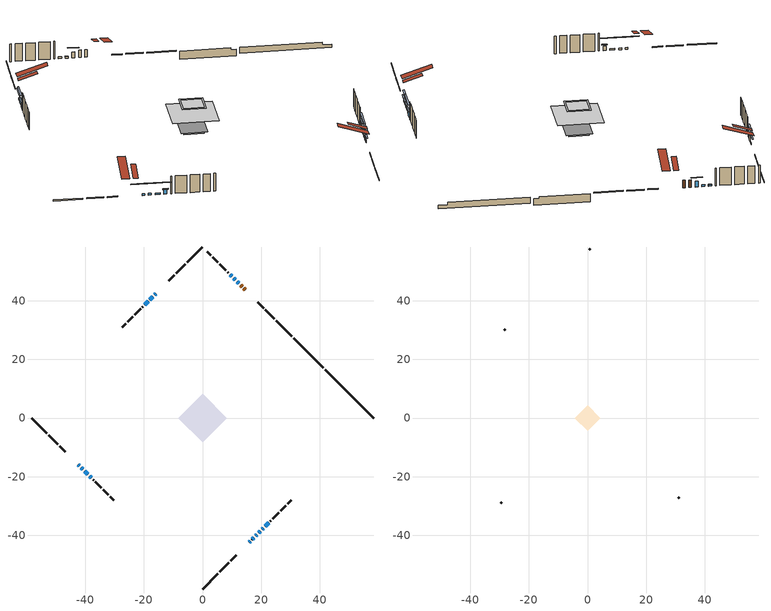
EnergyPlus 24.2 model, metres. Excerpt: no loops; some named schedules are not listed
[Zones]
conditioned space
 floor adiabatic (AdiabaticFloorConstruction): -8.29,0 0,8.29 8.29,0 0,-8.29 z2.58
 floor foundation (Slab1 construction): -4.77,0 0,4.77 4.77,0 0,-4.77 z-1.46
 floor foundation (Slab1 construction 1): -3.74,0 0,3.74 3.74,0 0,-3.74 z-2.15
 wall outside (RimJoist1 construction): 0,-58.33 5.28,-53.05 / -58.33,0 -53.05,-5.28 / 0,58.33 -5.28,53.05 / 30.48,27.85 25.2,33.13 z0.14:0.44
 wall outside (RimJoist2 construction): 5.94,-52.39 9.02,-49.31 / -52.39,-5.94 -49.31,-9.02 / -5.94,52.39 -9.02,49.31 / 24.55,33.78 21.47,36.86 z0.14:0.44
 wall outside (RimJoist3 construction): 9.67,-48.66 11.57,-46.76 / -48.66,-9.67 -46.76,-11.57 / -9.67,48.66 -11.57,46.76 / 20.81,37.52 18.91,39.42 z0.14:0.44
 wall outside (AdiabaticWallConstruction 1): 14.59,43.74 14.13,44.2 / 13.48,44.85 13.01,45.32 z0.14:2.17
 wall outside (AdiabaticWallConstruction): -15.89,42.44 -16.34,41.99 z0.14:0.65; 15.89,-42.44 16.23,-42.1 z0.14:1; 12.35,45.98 11.79,46.54 z0.14:1.74; 16.88,-41.44 17.43,-40.9 z0.14:0.9; 11.14,47.19 10.6,47.73 / -42.44,-15.89 -41.97,-16.36 / -41.32,-17.01 -40.78,-17.55 / -40.12,-18.21 -39.19,-19.14 / 9.94,48.39 9.4,48.93 / 18.08,-40.25 18.55,-39.78 z0.14:0.6; -16.99,41.34 -17.91,40.42 z0.14:1.79; 19.2,-39.12 19.75,-38.58 / -38.53,-19.8 -37.99,-20.34 / -18.57,39.76 -19.64,38.68 / 21.45,-36.88 22.53,-35.8 z0.14:1.36; 20.4,-37.93 20.8,-37.53 z0.14:0.96
 wall outside (Wall1 construction): 23.19,-35.14 23.36,-34.97 / -37.33,-20.99 -37.16,-21.17 / -20.3,38.03 -20.47,37.86 / 8.75,49.58 8.57,49.75 z0.14:5.02
 wall outside (Wall2 construction): 24.02,-34.31 26.05,-32.28 / -36.51,-21.82 -34.47,-23.86 / -21.13,37.2 -23.16,35.17 / 7.92,50.41 5.88,52.44 z0.14:5.02
 wall outside (Wall3 construction): 26.71,-31.62 28.39,-29.94 / -33.82,-24.51 -32.14,-26.19 / -23.82,34.51 -25.5,32.83 / 5.23,53.1 3.55,54.78 z0.14:5.02
 wall outside (Wall4 construction): 29.04,-29.29 30.31,-28.02 / -31.48,-26.85 -30.21,-28.11 / -26.16,32.17 -27.42,30.91 / 2.89,55.44 1.63,56.7 z0.14:5.02
 wall foundation (FoundationWall1 construction): 41.91,16.42,-1.46 41.91,16.42,0.14 56.69,1.64,0.14 56.69,1.64,-0.55 58.33,0,-0.55 58.33,0,-1.46
 wall foundation (FoundationWall2 construction): 31.14,27.19,-2.15 31.14,27.19,0.14 40.24,18.09,0.14 40.24,18.09,-0.31 41.25,17.08,-0.31 41.25,17.08,-2.15
 window (WindowConstruction 8): -15.89,42.44 -16.34,41.99 z0.14:0.65
 window (WindowConstruction 9): 15.89,-42.44 16.23,-42.1 z0.14:1
 window (WindowConstruction 6): 12.35,45.98 11.79,46.53 z0.14:1.74
 window (WindowConstruction 7): 16.89,-41.44 17.42,-40.9 z0.14:0.9
 window (WindowConstruction 10): 11.14,47.19 10.6,47.73 z0.14:0.6
 window (WindowConstruction 11): -42.44,-15.89 -41.97,-16.36 z0.14:0.6
 window (WindowConstruction 12): -41.32,-17.01 -40.78,-17.55 z0.14:0.6
 window (WindowConstruction 13): -40.12,-18.21 -39.19,-19.14 z0.14:0.6
 window (WindowConstruction 14): 9.94,48.39 9.4,48.93 z0.14:0.6
 window (WindowConstruction 15): 18.08,-40.25 18.55,-39.78 z0.14:0.6
 window (WindowConstruction): -16.99,41.34 -17.91,40.42 z0.14:1.79
 window (WindowConstruction 1): 19.21,-39.12 19.74,-38.58 z0.14:1.36
 window (WindowConstruction 2): 20.4,-37.93 20.8,-37.53 z0.14:0.95
 window (WindowConstruction 3): -38.53,-19.8 -37.99,-20.34 z0.14:1.36
 window (WindowConstruction 4): -18.57,39.76 -19.64,38.69 z0.14:1.36
 window (WindowConstruction 5): 21.45,-36.88 22.53,-35.8 z0.14:1.36
 door (Door): 14.59,43.74 14.13,44.2 z0.14:2.17
 door (Door 1): 13.48,44.85 13.01,45.32 z0.14:2.17
 ceiling adiabatic (AdiabaticFloorConstruction): 0,-8.29 8.29,0 0,8.29 -8.29,0 z2.58
 roof outside (Roof3 construction): 15.23,-43.1,5.02 11.8,-39.66,6.64 10.89,-40.57,6.64 14.33,-44,5.02; -43.1,-15.23,5.02 -39.66,-11.8,6.64 -40.57,-10.89,6.64 -44,-14.33,5.02; -15.23,43.1,5.02 -11.8,39.66,6.64 -10.89,40.57,6.64 -14.33,44,5.02; 15.25,43.08,5.02 11.82,39.65,6.64 12.72,38.74,6.64 16.15,42.17,5.02
attic - vented
 floor to conditioned space (Floor1 construction Reversed): -3.61,0 0,3.61 3.61,0 0,-3.61 z5.02
 floor to conditioned space (Floor2 construction Reversed): -4.32,0 0,4.32 4.32,0 0,-4.32 z5.02
 wall outside (Wall5 construction): 30.96,-27.36 31.28,-27.05 / -29.56,-28.77 -29.25,-29.08 / -28.08,30.25 -28.39,29.94 / 0.97,57.36 0.66,57.67 z0.14:5.02
 roof outside (Roof1 construction): 13.67,-44.66,5.02 8.19,-39.18,7.6 6.74,-40.62,7.6 12.22,-46.1,5.02; -44.66,-13.67,5.02 -39.18,-8.19,7.6 -40.62,-6.74,7.6 -46.1,-12.22,5.02; -13.67,44.66,5.02 -8.19,39.18,7.6 -6.74,40.62,7.6 -12.22,46.1,5.02; 16.81,41.52,5.02 11.33,36.03,7.6 12.77,34.59,7.6 18.26,40.07,5.02
shading: -17.63,40.7 -14.6,43.73 -14.81,43.94 -17.84,40.91 z2.48; 16.77,-41.56 15.35,-42.98 15.56,-43.19 16.98,-41.77 z1.76; 11.04,47.29 13.11,45.22 13.32,45.43 11.25,47.5 z2.81; 17.96,-40.37 16.35,-41.98 16.56,-42.19 18.17,-40.58 z1.66; 10.58,47.75 11.16,47.17 11.23,47.24 10.65,47.82 z0.63; -39.92,-18.4 -44.49,-13.84 -44.82,-14.16 -40.25,-18.73 z3.5; -38.73,-19.6 -43.37,-14.96 -43.58,-15.17 -38.94,-19.81 z3.5; -37.14,-21.19 -42.17,-16.16 -42.38,-16.37 -37.35,-21.4 z3.5; 9.38,48.95 9.96,48.37 10.03,48.44 9.45,49.02 z0.63; 20.6,-37.73 16.03,-42.3 16.24,-42.51 20.81,-37.94 z3.5; -19.2,39.13 -15.7,42.63 -15.91,42.84 -19.41,39.34 z3.62; 20.18,-38.15 18.77,-39.55 18.99,-39.77 20.39,-38.36 z1.97; 22.85,-35.48 18.35,-39.98 18.56,-40.19 23.06,-35.69 z3.85; -37.78,-20.55 -38.74,-19.59 -39.07,-19.91 -38.11,-20.87 z1.66; -20.18,38.15 -18.03,40.3 -18.24,40.51 -20.39,38.36 z2.12; 23.07,-35.26 20.92,-37.41 21.13,-37.62 23.28,-35.47 z2.12
[Building]
Building 1: Terrain=Suburbs
[Site:Location]
Charlottetown AP_PE: Latitude {deg}=46.29; Longitude {deg}=-63.12; Time Zone {hr}=-4; Elevation {m}=48; Keep Site Location Information=Yes
[Site:GroundTemperature:Shallow]
1.81207, -0.126142, -0.281361, 0.638419, 4.33082, 8.00603, 11.1922, 13.2106, 13.3821, 11.7405, 8.63552, 5.07305
[Site:WaterMainsTemperature]
Calculation Method=Schedule; Temperature Schedule=mains temperature schedule
[Material] Roughness=Rough; Thermal Absorptance=0.9
Name | Thickness {m} | Conductivity {W/m-K} | Density {kg/m3} | Specific Heat {J/kg-K} | Solar Absorptance | Visible Absorptance
asphalt or fiberglass shingles | 0.00635 | 0.162714 | 1121.4 | 1465.45 | 0.4 | 0.4
ceiling loosefill ins | 0.0846667 | 0.0480833 | 16.02 | 1046.75 | 0.7 | 0.7
ceiling stud and cavity | 0.1397 | 0.629645 | 65.682 | 1177.47 | 0.7 | 0.7
ceiling stud and cavity 1 | 0.1397 | 0.108681 | 65.682 | 1177.47 | 0.7 | 0.7
concrete 4.0 in. | 0.1016 | 1.803125 | 2242.8 | 837.4 | 0.7 | 0.7
concrete 8.0 in. | 0.2032 | 1.803125 | 2242.8 | 837.4 | 0.7 | 0.7
door material | 0.04445 | 0.20624 | 512.64 | 1214.23 | 0.7 | 0.7
exterior vertical ins | 0.0327834 | 0.029427 | 32.04 | 1214.23 | 0.7 | 0.7
floor covering | 0.0127 | 0.0433444 | 54.468 | 1339.84 | 0.6 | 0.6
floor rigid ins; wall rigid ins | 0.512978 | 0.029427 | 32.04 | 1214.23 | 0.7 | 0.7
floor stud and cavity | 0.1397 | 1.75129 | 37.0049 | 1207.88 | 0.7 | 0.7
furniture material conditioned space 1 | 0.1524 | 0.115458 | 640.8 | 1214.23 | 0.6 | 0.6
gypsum board | 0.0127 | 0.160291 | 801 | 837.4 | 0.6 | 0.6
gypsum board 1 | 0.0127 | 0.160291 | 801 | 837.4 | 0.7 | 0.7
osb sheathing 0.5 in. | 0.0127 | 0.115458 | 512.64 | 1214.23 | 0.7 | 0.7
osb sheathing 0.75 in. | 0.01905 | 0.115458 | 512.64 | 1214.23 | 0.7 | 0.7
osb sheathing 2.0 in. | 0.0508 | 0.115458 | 512.64 | 1214.23 | 0.7 | 0.7
rim joist stud and cavity | 0.0508 | 0.177588 | 50.32683 | 1063.81 | 0.6 | 0.6
rim joist stud and cavity 1 | 0.0508 | 0.143208 | 50.32683 | 1063.81 | 0.6 | 0.6
rim joist stud and cavity 2 | 0.0508 | 0.0559564 | 125.044 | 1163.47 | 0.6 | 0.6
roof rigid ins | 0.051816 | 0.029427 | 32.04 | 1214.23 | 0.7 | 0.7
roof stud and cavity | 0.2032 | 1.56403 | 78.34581 | 1123.46 | 0.7 | 0.7
wall stud and cavity | 0.1397 | 0.0937807 | 139.0536 | 1170.24 | 0.7 | 0.7
wall stud and cavity 1 | 0.1397 | 0.0767295 | 139.0536 | 1170.24 | 0.7 | 0.7
wall stud and cavity 2 | 0.1397 | 0.0786306 | 139.0536 | 1170.24 | 0.7 | 0.7
wall stud and cavity 3 | 0.1397 | 0.0762135 | 139.0536 | 1170.24 | 0.7 | 0.7
wall stud and cavity 4 | 0.0889 | 6.1454 | 50.32683 | 1063.81 | 0.6 | 0.6
wall stud and cavity 5 | 0.0889 | 0.380278 | 52.3479 | 1209.89 | 0.7 | 0.7
wall stud and cavity 6 | 0.0889 | 0.391764 | 83.0341 | 1211.67 | 0.7 | 0.7
wood siding | 0.0254 | 0.102417 | 544.68 | 1172.36 | 0.4 | 0.4
wood siding 1 | 0.00254 | 0.102417 | 544.68 | 1172.36 | 0.4 | 0.4
wood siding 2; wood siding 3; wood siding 4 | 0.0254 | 0.102417 | 544.68 | 1172.36 | 0.7 | 0.7
[WindowMaterial:SimpleGlazingSystem]
Name | U-Factor {W/m2-K} | Solar Heat Gain Coefficient
WindowMaterial | 5.83755 | 0.77
WindowMaterial 1 | 2.850356 | 0.63
WindowMaterial 10 | 3.30573 | 0.57
WindowMaterial 11 | 3.30346 | 0.56
WindowMaterial 2 | 2.99117 | 0.59
WindowMaterial 3 | 5.57125 | 0.72
WindowMaterial 4 | 6.62225 | 0.77
WindowMaterial 5 | 2.86114 | 0.59
WindowMaterial 6 | 5.11985 | 0.64
WindowMaterial 7 | 3.00253 | 0.58
WindowMaterial 8 | 3.01275 | 0.57
WindowMaterial 9 | 3.01842 | 0.56
[Construction]
AdiabaticFloorConstruction: floor stud and cavity, floor rigid ins, osb sheathing 0.75 in., floor covering
AdiabaticWallConstruction: wood siding 3, wall rigid ins, wall stud and cavity 5, gypsum board
AdiabaticWallConstruction 1: wood siding 4, wall rigid ins, wall stud and cavity 5, gypsum board
Door; Door 1: door material
Floor1 construction Reversed: gypsum board, ceiling stud and cavity, ceiling loosefill ins
Floor2 construction Reversed: gypsum board, ceiling stud and cavity 1
FoundationWall1 construction: concrete 8.0 in.
FoundationWall2 construction: concrete 8.0 in., gypsum board 1
furniture construction conditioned space 1: furniture material conditioned space 1
PartitionWallConstruction: gypsum board, wall stud and cavity 6, gypsum board
RimJoist1 construction: wood siding 2, rim joist stud and cavity
RimJoist2 construction: wood siding 2, rim joist stud and cavity 1
RimJoist3 construction: wood siding 2, osb sheathing 2.0 in., rim joist stud and cavity 2
Roof1 construction: asphalt or fiberglass shingles
Roof3 construction: asphalt or fiberglass shingles, roof rigid ins, osb sheathing 0.75 in., roof stud and cavity, gypsum board
Slab1 construction; Slab1 construction 1: concrete 4.0 in.
Wall1 construction: wood siding, osb sheathing 0.5 in., wall stud and cavity, gypsum board
Wall2 construction: wood siding, osb sheathing 0.5 in., wall stud and cavity 1, gypsum board
Wall3 construction: wood siding, osb sheathing 0.5 in., wall stud and cavity 2, gypsum board
Wall4 construction: wood siding, osb sheathing 0.5 in., wall stud and cavity 3, gypsum board
Wall5 construction: wood siding 1, wall stud and cavity 4
WindowConstruction: WindowMaterial
WindowConstruction 1; WindowConstruction 3: WindowMaterial 1
WindowConstruction 10; WindowConstruction 14: WindowMaterial 8
WindowConstruction 11; WindowConstruction 15: WindowMaterial 9
WindowConstruction 12: WindowMaterial 10
WindowConstruction 13: WindowMaterial 11
WindowConstruction 2: WindowMaterial 2
WindowConstruction 4; WindowConstruction 5: WindowMaterial 3
WindowConstruction 6: WindowMaterial 4
WindowConstruction 7: WindowMaterial 5
WindowConstruction 8: WindowMaterial 6
WindowConstruction 9: WindowMaterial 7
[Zone] Multiplier=1; Part of Total Floor Area=Yes
Name | Volume {m3}
attic - vented | 26.581
conditioned space | 618.6
[Space]
Name | Zone | Volume {m3}
attic - vented 1 | attic - vented | 26.581
conditioned space 1 | conditioned space | 618.6
[ZoneInfiltration:EffectiveLeakageArea]
infil attic - vented 1: Zone or Space=attic - vented 1; Schedule=Always On Discrete; Effective Air Leakage Area {cm2}=2269.61; Stack Coefficient=0.000518833; Wind Coefficient=1.53898e-05
[ZoneMixing]
whole house fan mix: Zone or Space=attic - vented; Schedule=Always On Continuous; Design Flow Rate Calculation Method=Flow/Zone; Design Flow Rate {m3/s}=0; Source Zone or Space=conditioned space
[SurfaceProperty:ExposedFoundationPerimeter] Exposed Perimeter Calculation Method=TotalExposedPerimeter
Name | Total Exposed Perimeter {m}
Slab1 | 23.226
Slab1 1 | 14.298
[InternalMass] Zone or ZoneList=conditioned space; Space or SpaceList=conditioned space 1
Name | Construction | Surface Area {m2}
furniture mass conditioned space 1 | furniture construction conditioned space 1 | 84.36
partition wall mass | PartitionWallConstruction | 210.9
[Lights]
interior lighting: Zone or ZoneList or Space or SpaceList=conditioned space 1; Schedule=interior lighting schedule; Design Level Calculation Method=LightingLevel; Lighting Level {W}=343.2; Return Air Fraction=0; Fraction Radiant=0.6; Fraction Visible=0.2; Fraction Replaceable=1
[People]
occupants: Zone or ZoneList or Space or SpaceList=conditioned space 1; Number of People Schedule=occupants schedule; Number of People Calculation Method=People; Number of People=3; Fraction Radiant=0.314171; Sensible Heat Fraction=0.56303; Activity Level Schedule=occupants activity schedule; Carbon Dioxide Generation Rate {m3/s-W}=0; Enable ASHRAE 55 Comfort Warnings=No; Mean Radiant Temperature Calculation Type=EnclosureAveraged
[ElectricEquipment] Zone or ZoneList or Space or SpaceList=conditioned space 1; Design Level Calculation Method=EquipmentLevel
Name | Schedule | Design Level {W} | Fraction Latent | Fraction Radiant | Fraction Lost
clothes dryer | clothes dryer schedule | 140.772 | 0.015 | 0.081 | 0.85
clothes washer | clothes washer schedule | 32.1985 | 0.03 | 0.162 | 0.7
cooking range | cooking range schedule | 215.147 | 0.08 | 0.432 | 0.2
dishwasher | dishwasher schedule | 66.8632 | 0.3 | 0.18 | 0.4
fridge | fridge schedule | 72.9452 | 0 | 0.6 | 0
mech vent house fan | mech vent house fan schedule | 0 | 0 | 0 | 1
mech vent house fan cfis | mech vent house fan cfis schedule | 0 | 0 | 0 | 0
misc plug loads | misc plug loads schedule | 494.7 | 0.045 | 0.513 | 0.1
whole house fan | Always On Discrete | 0 | 0 | 0 | 1
[OtherEquipment] Zone or ZoneList or Space or SpaceList=conditioned space 1; Design Level Calculation Method=EquipmentLevel
Name | Fuel Type | Schedule | Design Level {W} | Fraction Latent | Fraction Radiant | Fraction Lost
clothes dryer 1 | Electricity | clothes dryer schedule | 0 | 0.015 | 0.081 | 0.85
cooking range 1 | Electricity | cooking range schedule | 0 | 0.08 | 0.432 | 0.2
general water use latent | None | general water use schedule | 62.594 | 1 | 0 | 0
general water use sensible | None | general water use schedule | -61.6891 | 0 | 0.6 | 0
mech vent house fan latent load | None | Always On Discrete | 0 | 1 | 0 | 0
mech vent house fan sensible load | None | Always On Discrete | 0 | 0 | 0 | 0
water heater energy adjustment1 | Electricity | Always On Discrete | 0.01 | 0 | 0 | 1
[ZoneInfiltration:DesignFlowRate] Zone or ZoneList or Space or SpaceList=conditioned space 1; Schedule=Always On Discrete; Design Flow Rate Calculation Method=Flow/Zone; Design Flow Rate {m3/s}=0
infil flow; natural vent flow; whole house fan flow
[Foundation:Kiva] Initial Indoor Air Temperature {C}=18; Wall Height Above Grade {m}=0.139995; Wall Depth Below Slab {m}=0.2032
Name | Custom Block Material Name 1 | Custom Block Depth 1 {m} | Custom Block X Position 1 {m} | Custom Block Z Position 1 {m}
Foundation Kiva 1
Foundation Kiva 2 | exterior vertical ins | 2.28999 | 0.2159 | 0
[Foundation:Kiva:Settings]
Soil Conductivity {W/m-K}=0.849921; Soil Density {kg/m3}=1842.3; Soil Specific Heat {J/kg-K}=418.7; Ground Solar Absorptivity=0.9; Ground Thermal Absorptivity=0.9; Ground Surface Roughness {m}=0.03; Far-Field Width {m}=40; Deep-Ground Boundary Condition=ZeroFlux; Deep-Ground Depth {m}=40; Minimum Cell Dimension {m}=0.2; Maximum Cell Growth Coefficient=3; Simulation Timestep=Timestep
[Exterior:Lights]
exterior lighting: Schedule=exterior lighting schedule; Design Level {W}=75.6
[Schedule:Constant]
Name | Hourly Value
Always On Continuous; mech vent house fan schedule; mech vent house fan cfis schedule; Always On Discrete | 1
occupants activity schedule | 117.228
fridge schedule | 0
[Schedule:Week:Daily]
interior lighting schedule Week Rule - Jan1-Jan27: interior lighting schedule day, interior lighting schedule day, interior lighting schedule day, interior lighting schedule day, interior lighting schedule day, interior lighting schedule day, interior lighting schedule day, interior lighting schedule default day, interior lighting schedule default day, interior lighting schedule default day, interior lighting schedule default day, interior lighting schedule default day
interior lighting schedule Week Rule - Jan28-Feb3: interior lighting schedule day, interior lighting schedule day, interior lighting schedule day, interior lighting schedule day, interior lighting schedule day 1, interior lighting schedule day 1, interior lighting schedule day 1, interior lighting schedule default day, interior lighting schedule default day, interior lighting schedule default day, interior lighting schedule default day, interior lighting schedule default day
interior lighting schedule Week Rule - Feb4-Feb24: interior lighting schedule day 1, interior lighting schedule day 1, interior lighting schedule day 1, interior lighting schedule day 1, interior lighting schedule day 1, interior lighting schedule day 1, interior lighting schedule day 1, interior lighting schedule default day, interior lighting schedule default day, interior lighting schedule default day, interior lighting schedule default day, interior lighting schedule default day
interior lighting schedule Week Rule - Feb25-Mar3: interior lighting schedule day 1, interior lighting schedule day 1, interior lighting schedule day 1, interior lighting schedule day 1, interior lighting schedule day 2, interior lighting schedule day 2, interior lighting schedule day 2, interior lighting schedule default day, interior lighting schedule default day, interior lighting schedule default day, interior lighting schedule default day, interior lighting schedule default day
interior lighting schedule Week Rule - Mar4-Mar31: interior lighting schedule day 2, interior lighting schedule day 2, interior lighting schedule day 2, interior lighting schedule day 2, interior lighting schedule day 2, interior lighting schedule day 2, interior lighting schedule day 2, interior lighting schedule default day, interior lighting schedule default day, interior lighting schedule default day, interior lighting schedule default day, interior lighting schedule default day
interior lighting schedule Week Rule - Apr1-Apr28: interior lighting schedule day 3, interior lighting schedule day 3, interior lighting schedule day 3, interior lighting schedule day 3, interior lighting schedule day 3, interior lighting schedule day 3, interior lighting schedule day 3, interior lighting schedule default day, interior lighting schedule default day, interior lighting schedule default day, interior lighting schedule default day, interior lighting schedule default day
interior lighting schedule Week Rule - Apr29-May5: interior lighting schedule day 3, interior lighting schedule day 3, interior lighting schedule day 4, interior lighting schedule day 4, interior lighting schedule day 4, interior lighting schedule day 4, interior lighting schedule day 4, interior lighting schedule default day, interior lighting schedule default day, interior lighting schedule default day, interior lighting schedule default day, interior lighting schedule default day
interior lighting schedule Week Rule - May6-May26: interior lighting schedule day 4, interior lighting schedule day 4, interior lighting schedule day 4, interior lighting schedule day 4, interior lighting schedule day 4, interior lighting schedule day 4, interior lighting schedule day 4, interior lighting schedule default day, interior lighting schedule default day, interior lighting schedule default day, interior lighting schedule default day, interior lighting schedule default day
interior lighting schedule Week Rule - May27-Jun2: interior lighting schedule day 4, interior lighting schedule day 4, interior lighting schedule day 4, interior lighting schedule day 4, interior lighting schedule day 4, interior lighting schedule day 5, interior lighting schedule day 5, interior lighting schedule default day, interior lighting schedule default day, interior lighting schedule default day, interior lighting schedule default day, interior lighting schedule default day
interior lighting schedule Week Rule - Jun3-Jun30: interior lighting schedule day 5, interior lighting schedule day 5, interior lighting schedule day 5, interior lighting schedule day 5, interior lighting schedule day 5, interior lighting schedule day 5, interior lighting schedule day 5, interior lighting schedule default day, interior lighting schedule default day, interior lighting schedule default day, interior lighting schedule default day, interior lighting schedule default day
interior lighting schedule Week Rule - Jul1-Jul28: interior lighting schedule day 6, interior lighting schedule day 6, interior lighting schedule day 6, interior lighting schedule day 6, interior lighting schedule day 6, interior lighting schedule day 6, interior lighting schedule day 6, interior lighting schedule default day, interior lighting schedule default day, interior lighting schedule default day, interior lighting schedule default day, interior lighting schedule default day
interior lighting schedule Week Rule - Jul29-Aug4: interior lighting schedule day 6, interior lighting schedule day 6, interior lighting schedule day 6, interior lighting schedule day 7, interior lighting schedule day 7, interior lighting schedule day 7, interior lighting schedule day 7, interior lighting schedule default day, interior lighting schedule default day, interior lighting schedule default day, interior lighting schedule default day, interior lighting schedule default day
interior lighting schedule Week Rule - Aug5-Aug25: interior lighting schedule day 7, interior lighting schedule day 7, interior lighting schedule day 7, interior lighting schedule day 7, interior lighting schedule day 7, interior lighting schedule day 7, interior lighting schedule day 7, interior lighting schedule default day, interior lighting schedule default day, interior lighting schedule default day, interior lighting schedule default day, interior lighting schedule default day
interior lighting schedule Week Rule - Aug26-Sep1: interior lighting schedule day 7, interior lighting schedule day 7, interior lighting schedule day 7, interior lighting schedule day 7, interior lighting schedule day 7, interior lighting schedule day 7, interior lighting schedule day 8, interior lighting schedule default day, interior lighting schedule default day, interior lighting schedule default day, interior lighting schedule default day, interior lighting schedule default day
interior lighting schedule Week Rule - Sep2-Sep29: interior lighting schedule day 8, interior lighting schedule day 8, interior lighting schedule day 8, interior lighting schedule day 8, interior lighting schedule day 8, interior lighting schedule day 8, interior lighting schedule day 8, interior lighting schedule default day, interior lighting schedule default day, interior lighting schedule default day, interior lighting schedule default day, interior lighting schedule default day
interior lighting schedule Week Rule - Sep30-Oct6: interior lighting schedule day 8, interior lighting schedule day 9, interior lighting schedule day 9, interior lighting schedule day 9, interior lighting schedule day 9, interior lighting schedule day 9, interior lighting schedule day 9, interior lighting schedule default day, interior lighting schedule default day, interior lighting schedule default day, interior lighting schedule default day, interior lighting schedule default day
interior lighting schedule Week Rule - Oct7-Oct27: interior lighting schedule day 9, interior lighting schedule day 9, interior lighting schedule day 9, interior lighting schedule day 9, interior lighting schedule day 9, interior lighting schedule day 9, interior lighting schedule day 9, interior lighting schedule default day, interior lighting schedule default day, interior lighting schedule default day, interior lighting schedule default day, interior lighting schedule default day
interior lighting schedule Week Rule - Oct28-Nov3: interior lighting schedule day 9, interior lighting schedule day 9, interior lighting schedule day 9, interior lighting schedule day 9, interior lighting schedule day 10, interior lighting schedule day 10, interior lighting schedule day 10, interior lighting schedule default day, interior lighting schedule default day, interior lighting schedule default day, interior lighting schedule default day, interior lighting schedule default day
interior lighting schedule Week Rule - Nov4-Nov24: interior lighting schedule day 10, interior lighting schedule day 10, interior lighting schedule day 10, interior lighting schedule day 10, interior lighting schedule day 10, interior lighting schedule day 10, interior lighting schedule day 10, interior lighting schedule default day, interior lighting schedule default day, interior lighting schedule default day, interior lighting schedule default day, interior lighting schedule default day
interior lighting schedule Week Rule - Nov25-Dec1: interior lighting schedule day 10, interior lighting schedule day 10, interior lighting schedule day 10, interior lighting schedule day 10, interior lighting schedule day 10, interior lighting schedule day 10, interior lighting schedule day 11, interior lighting schedule default day, interior lighting schedule default day, interior lighting schedule default day, interior lighting schedule default day, interior lighting schedule default day
interior lighting schedule Week Rule - Dec2-Dec31: interior lighting schedule day 11, interior lighting schedule day 11, interior lighting schedule day 11, interior lighting schedule day 11, interior lighting schedule day 11, interior lighting schedule day 11, interior lighting schedule day 11, interior lighting schedule default day, interior lighting schedule default day, interior lighting schedule default day, interior lighting schedule default day, interior lighting schedule default day
occupants schedule Week Rule - Jan1-Dec31: occupants schedule day, occupants schedule day, occupants schedule day, occupants schedule day, occupants schedule day, occupants schedule day, occupants schedule day, occupants schedule default day, occupants schedule default day, occupants schedule default day, occupants schedule default day, occupants schedule default day
clothes dryer schedule Week Rule - Jan1-Dec31: clothes dryer schedule day, clothes dryer schedule day, clothes dryer schedule day, clothes dryer schedule day, clothes dryer schedule day, clothes dryer schedule day, clothes dryer schedule day, clothes dryer schedule default day, clothes dryer schedule default day, clothes dryer schedule default day, clothes dryer schedule default day, clothes dryer schedule default day
clothes washer schedule Week Rule - Jan1-Dec31: clothes washer schedule day, clothes washer schedule day, clothes washer schedule day, clothes washer schedule day, clothes washer schedule day, clothes washer schedule day, clothes washer schedule day, clothes washer schedule default day, clothes washer schedule default day, clothes washer schedule default day, clothes washer schedule default day, clothes washer schedule default day
cooking range schedule Week Rule - Jan1-Dec31: cooking range schedule day, cooking range schedule day, cooking range schedule day, cooking range schedule day, cooking range schedule day, cooking range schedule day, cooking range schedule day, cooking range schedule default day, cooking range schedule default day, cooking range schedule default day, cooking range schedule default day, cooking range schedule default day
dishwasher schedule Week Rule - Jan1-Dec31: dishwasher schedule day, dishwasher schedule day, dishwasher schedule day, dishwasher schedule day, dishwasher schedule day, dishwasher schedule day, dishwasher schedule day, dishwasher schedule default day, dishwasher schedule default day, dishwasher schedule default day, dishwasher schedule default day, dishwasher schedule default day
misc plug loads schedule Week Rule - Jan1-Dec31: misc plug loads schedule day, misc plug loads schedule day, misc plug loads schedule day, misc plug loads schedule day, misc plug loads schedule day, misc plug loads schedule day, misc plug loads schedule day, misc plug loads schedule default day, misc plug loads schedule default day, misc plug loads schedule default day, misc plug loads schedule default day, misc plug loads schedule default day
general water use schedule Week Rule - Jan1-Dec31: general water use schedule day, general water use schedule day, general water use schedule day, general water use schedule day, general water use schedule day, general water use schedule day, general water use schedule day, general water use schedule default day, general water use schedule default day, general water use schedule default day, general water use schedule default day, general water use schedule default day
exterior lighting schedule Week Rule - Jan1-Jan27: exterior lighting schedule day, exterior lighting schedule day, exterior lighting schedule day, exterior lighting schedule day, exterior lighting schedule day, exterior lighting schedule day, exterior lighting schedule day, exterior lighting schedule default day, exterior lighting schedule default day, exterior lighting schedule default day, exterior lighting schedule default day, exterior lighting schedule default day
exterior lighting schedule Week Rule - Jan28-Feb3: exterior lighting schedule day, exterior lighting schedule day, exterior lighting schedule day, exterior lighting schedule day, exterior lighting schedule day 1, exterior lighting schedule day 1, exterior lighting schedule day 1, exterior lighting schedule default day, exterior lighting schedule default day, exterior lighting schedule default day, exterior lighting schedule default day, exterior lighting schedule default day
exterior lighting schedule Week Rule - Feb4-Feb24: exterior lighting schedule day 1, exterior lighting schedule day 1, exterior lighting schedule day 1, exterior lighting schedule day 1, exterior lighting schedule day 1, exterior lighting schedule day 1, exterior lighting schedule day 1, exterior lighting schedule default day, exterior lighting schedule default day, exterior lighting schedule default day, exterior lighting schedule default day, exterior lighting schedule default day
exterior lighting schedule Week Rule - Feb25-Mar3: exterior lighting schedule day 1, exterior lighting schedule day 1, exterior lighting schedule day 1, exterior lighting schedule day 1, exterior lighting schedule day 2, exterior lighting schedule day 2, exterior lighting schedule day 2, exterior lighting schedule default day, exterior lighting schedule default day, exterior lighting schedule default day, exterior lighting schedule default day, exterior lighting schedule default day
exterior lighting schedule Week Rule - Mar4-Mar31: exterior lighting schedule day 2, exterior lighting schedule day 2, exterior lighting schedule day 2, exterior lighting schedule day 2, exterior lighting schedule day 2, exterior lighting schedule day 2, exterior lighting schedule day 2, exterior lighting schedule default day, exterior lighting schedule default day, exterior lighting schedule default day, exterior lighting schedule default day, exterior lighting schedule default day
exterior lighting schedule Week Rule - Apr1-Apr28: exterior lighting schedule day 3, exterior lighting schedule day 3, exterior lighting schedule day 3, exterior lighting schedule day 3, exterior lighting schedule day 3, exterior lighting schedule day 3, exterior lighting schedule day 3, exterior lighting schedule default day, exterior lighting schedule default day, exterior lighting schedule default day, exterior lighting schedule default day, exterior lighting schedule default day
exterior lighting schedule Week Rule - Apr29-May5: exterior lighting schedule day 3, exterior lighting schedule day 3, exterior lighting schedule day 4, exterior lighting schedule day 4, exterior lighting schedule day 4, exterior lighting schedule day 4, exterior lighting schedule day 4, exterior lighting schedule default day, exterior lighting schedule default day, exterior lighting schedule default day, exterior lighting schedule default day, exterior lighting schedule default day
exterior lighting schedule Week Rule - May6-May26: exterior lighting schedule day 4, exterior lighting schedule day 4, exterior lighting schedule day 4, exterior lighting schedule day 4, exterior lighting schedule day 4, exterior lighting schedule day 4, exterior lighting schedule day 4, exterior lighting schedule default day, exterior lighting schedule default day, exterior lighting schedule default day, exterior lighting schedule default day, exterior lighting schedule default day
exterior lighting schedule Week Rule - May27-Jun2: exterior lighting schedule day 4, exterior lighting schedule day 4, exterior lighting schedule day 4, exterior lighting schedule day 4, exterior lighting schedule day 4, exterior lighting schedule day 5, exterior lighting schedule day 5, exterior lighting schedule default day, exterior lighting schedule default day, exterior lighting schedule default day, exterior lighting schedule default day, exterior lighting schedule default day
exterior lighting schedule Week Rule - Jun3-Jun30: exterior lighting schedule day 5, exterior lighting schedule day 5, exterior lighting schedule day 5, exterior lighting schedule day 5, exterior lighting schedule day 5, exterior lighting schedule day 5, exterior lighting schedule day 5, exterior lighting schedule default day, exterior lighting schedule default day, exterior lighting schedule default day, exterior lighting schedule default day, exterior lighting schedule default day
exterior lighting schedule Week Rule - Jul1-Jul28: exterior lighting schedule day 6, exterior lighting schedule day 6, exterior lighting schedule day 6, exterior lighting schedule day 6, exterior lighting schedule day 6, exterior lighting schedule day 6, exterior lighting schedule day 6, exterior lighting schedule default day, exterior lighting schedule default day, exterior lighting schedule default day, exterior lighting schedule default day, exterior lighting schedule default day
[Schedule:Year]
interior lighting schedule: interior lighting schedule Week Rule - Jan1-Jan27, 1, 1, 1, 27, interior lighting schedule Week Rule - Jan28-Feb3, 1, 28, 2, 3, interior lighting schedule Week Rule - Feb4-Feb24, 2, 4, 2, 24, interior lighting schedule Week Rule - Feb25-Mar3, 2, 25, 3, 3, interior lighting schedule Week Rule - Mar4-Mar31, 3, 4, 3, 31, interior lighting schedule Week Rule - Apr1-Apr28, 4, 1, 4, 28, interior lighting schedule Week Rule - Apr29-May5, 4, 29, 5, 5, interior lighting schedule Week Rule - May6-May26, 5, 6, 5, 26, interior lighting schedule Week Rule - May27-Jun2, 5, 27, 6, 2, interior lighting schedule Week Rule - Jun3-Jun30, 6, 3, 6, 30, interior lighting schedule Week Rule - Jul1-Jul28, 7, 1, 7, 28, interior lighting schedule Week Rule - Jul29-Aug4, 7, 29, 8, 4, interior lighting schedule Week Rule - Aug5-Aug25, 8, 5, 8, 25, interior lighting schedule Week Rule - Aug26-Sep1, 8, 26, 9, 1, interior lighting schedule Week Rule - Sep2-Sep29, 9, 2, 9, 29, interior lighting schedule Week Rule - Sep30-Oct6, 9, 30, 10, 6, interior lighting schedule Week Rule - Oct7-Oct27, 10, 7, 10, 27, interior lighting schedule Week Rule - Oct28-Nov3, 10, 28, 11, 3, interior lighting schedule Week Rule - Nov4-Nov24, 11, 4, 11, 24, interior lighting schedule Week Rule - Nov25-Dec1, 11, 25, 12, 1, interior lighting schedule Week Rule - Dec2-Dec31, 12, 2, 12, 31
occupants schedule: occupants schedule Week Rule - Jan1-Dec31, 1, 1, 12, 31
clothes dryer schedule: clothes dryer schedule Week Rule - Jan1-Dec31, 1, 1, 12, 31
clothes washer schedule: clothes washer schedule Week Rule - Jan1-Dec31, 1, 1, 12, 31
cooking range schedule: cooking range schedule Week Rule - Jan1-Dec31, 1, 1, 12, 31
dishwasher schedule: dishwasher schedule Week Rule - Jan1-Dec31, 1, 1, 12, 31
misc plug loads schedule: misc plug loads schedule Week Rule - Jan1-Dec31, 1, 1, 12, 31
general water use schedule: general water use schedule Week Rule - Jan1-Dec31, 1, 1, 12, 31
exterior lighting schedule: exterior lighting schedule Week Rule - Jan1-Jan27, 1, 1, 1, 27, exterior lighting schedule Week Rule - Jan28-Feb3, 1, 28, 2, 3, exterior lighting schedule Week Rule - Feb4-Feb24, 2, 4, 2, 24, exterior lighting schedule Week Rule - Feb25-Mar3, 2, 25, 3, 3, exterior lighting schedule Week Rule - Mar4-Mar31, 3, 4, 3, 31, exterior lighting schedule Week Rule - Apr1-Apr28, 4, 1, 4, 28, exterior lighting schedule Week Rule - Apr29-May5, 4, 29, 5, 5, exterior lighting schedule Week Rule - May6-May26, 5, 6, 5, 26, exterior lighting schedule Week Rule - May27-Jun2, 5, 27, 6, 2, exterior lighting schedule Week Rule - Jun3-Jun30, 6, 3, 6, 30, exterior lighting schedule Week Rule - Jul1-Jul28, 7, 1, 7, 28, exterior lighting schedule Week Rule - Jul29-Aug4, 7, 29, 8, 4, exterior lighting schedule Week Rule - Aug5-Aug25, 8, 5, 8, 25, exterior lighting schedule Week Rule - Aug26-Sep1, 8, 26, 9, 1, exterior lighting schedule Week Rule - Sep2-Sep29, 9, 2, 9, 29, exterior lighting schedule Week Rule - Sep30-Oct6, 9, 30, 10, 6, exterior lighting schedule Week Rule - Oct7-Oct27, 10, 7, 10, 27, exterior lighting schedule Week Rule - Oct28-Nov3, 10, 28, 11, 3, exterior lighting schedule Week Rule - Nov4-Nov24, 11, 4, 11, 24, exterior lighting schedule Week Rule - Nov25-Dec1, 11, 25, 12, 1, exterior lighting schedule Week Rule - Dec2-Dec31, 12, 2, 12, 31
[Schedule:Compact]
mains temperature schedule: Through: 01/01, For: AllDays, Until: 24:00, 6.42333, Through: 01/02, For: AllDays, Until: 24:00, 6.35944, Through: 01/03, For: AllDays, Until: 24:00, 6.29611, Through: 01/04, For: AllDays, Until: 24:00, 6.23333, Through: 01/05, For: AllDays, Until: 24:00, 6.17222, Through: 01/06, For: AllDays, Until: 24:00, 6.11222, Through: 01/07, For: AllDays, Until: 24:00, 6.05278, Through: 01/08, For: AllDays, Until: 24:00, 5.995, Through: 01/09, For: AllDays, Until: 24:00, 5.93778, Through: 01/10, For: AllDays, Until: 24:00, 5.88222, Through: 01/11, For: AllDays, Until: 24:00, 5.82722, Through: 01/12, For: AllDays, Until: 24:00, 5.77389, Through: 01/13, For: AllDays, Until: 24:00, 5.72111, Through: 01/14, For: AllDays, Until: 24:00, 5.67, Through: 01/15, For: AllDays, Until: 24:00, 5.62, Through: 01/16, For: AllDays, Until: 24:00, 5.57111, Through: 01/17, For: AllDays, Until: 24:00, 5.52389, Through: 01/18, For: AllDays, Until: 24:00, 5.47722, Through: 01/19, For: AllDays, Until: 24:00, 5.43222, Through: 01/20, For: AllDays, Until: 24:00, 5.38833, Through: 01/21, For: AllDays, Until: 24:00, 5.34611, Through: 01/22, For: AllDays, Until: 24:00, 5.305, Through: 01/23, For: AllDays, Until: 24:00, 5.265, Through: 01/24, For: AllDays, Until: 24:00, 5.22611, Through: 01/25, For: AllDays, Until: 24:00, 5.18889, Through: 01/26, For: AllDays, Until: 24:00, 5.15333, Through: 01/27, For: AllDays, Until: 24:00, 5.11833, Through: 01/28, For: AllDays, Until: 24:00, 5.08556, Through: 01/29, For: AllDays, Until: 24:00, 5.05333, Through: 01/30, For: AllDays, Until: 24:00, 5.02278, Through: 01/31, For: AllDays, Until: 24:00, 4.99389, Through: 02/01, For: AllDays, Until: 24:00, 4.96611, Through: 02/02, For: AllDays, Until: 24:00, 4.94, Through: 02/03, For: AllDays, Until: 24:00, 4.915, Through: 02/04, For: AllDays, Until: 24:00, 4.89167, Through: 02/05, For: AllDays, Until: 24:00, 4.87, Through: 02/06, For: AllDays, Until: 24:00, 4.84944, Through: 02/07, For: AllDays, Until: 24:00, 4.83, Through: 02/08, For: AllDays, Until: 24:00, 4.81222, Through: 02/09, For: AllDays, Until: 24:00, 4.79611, Through: 02/10, For: AllDays, Until: 24:00, 4.78167, Through: 02/11, For: AllDays, Until: 24:00, 4.76833, Through: 02/12, For: AllDays, Until: 24:00, 4.75611, Through: 02/13, For: AllDays, Until: 24:00, 4.74611, Through: 02/14, For: AllDays, Until: 24:00, 4.73722, Through: 02/15, For: AllDays, Until: 24:00, 4.72944, Through: 02/16, For: AllDays, Until: 24:00, 4.72389, Through: 02/17, For: AllDays, Until: 24:00, 4.71944, Through: 02/18, For: AllDays, Until: 24:00, 4.71611, Through: 02/19, For: AllDays, Until: 24:00, 4.715, Through: 02/20, For: AllDays, Until: 24:00, 4.715, Through: 02/21, For: AllDays, Until: 24:00, 4.71611, Through: 02/22, For: AllDays, Until: 24:00, 4.71944, Through: 02/23, For: AllDays, Until: 24:00, 4.72389, Through: 02/24, For: AllDays, Until: 24:00, 4.72944, Through: 02/25, For: AllDays, Until: 24:00, 4.73722, Through: 02/26, For: AllDays, Until: 24:00, 4.74611, Through: 02/27, For: AllDays, Until: 24:00, 4.75611, Through: 02/28, For: AllDays, Until: 24:00, 4.76778, Through: 03/01, For: AllDays, Until: 24:00, 4.78111, Through: 03/02, For: AllDays, Until: 24:00, 4.79611, Through: 03/03, For: AllDays, Until: 24:00, 4.81222, Through: 03/04, For: AllDays, Until: 24:00, 4.83, Through: 03/05, For: AllDays, Until: 24:00, 4.84889, Through: 03/06, For: AllDays, Until: 24:00, 4.86944, Through: 03/07, For: AllDays, Until: 24:00, 4.89167, Through: 03/08, For: AllDays, Until: 24:00, 4.915, Through: 03/09, For: AllDays, Until: 24:00, 4.93944, Through: 03/10, For: AllDays, Until: 24:00, 4.96611, Through: 03/11, For: AllDays, Until: 24:00, 4.99333, Through: 03/12, For: AllDays, Until: 24:00, 5.02278, Through: 03/13, For: AllDays, Until: 24:00, 5.05333, Through: 03/14, For: AllDays, Until: 24:00, 5.085, Through: 03/15, For: AllDays, Until: 24:00, 5.11833, Through: 03/16, For: AllDays, Until: 24:00, 5.15278, Through: 03/17, For: AllDays, Until: 24:00, 5.18833, Through: 03/18, For: AllDays, Until: 24:00, 5.22556, Through: 03/19, For: AllDays, Until: 24:00, 5.26444, Through: 03/20, For: AllDays, Until: 24:00, 5.30444, Through: 03/21, For: AllDays, Until: 24:00, 5.34556, Through: 03/22, For: AllDays, Until: 24:00, 5.38778, Through: 03/23, For: AllDays, Until: 24:00, 5.43167, Through: 03/24, For: AllDays, Until: 24:00, 5.47667, Through: 03/25, For: AllDays, Until: 24:00, 5.52333, Through: 03/26, For: AllDays, Until: 24:00, 5.57056, Through: 03/27, For: AllDays, Until: 24:00, 5.61944, Through: 03/28, For: AllDays, Until: 24:00, 5.66944, Through: 03/29, For: AllDays, Until: 24:00, 5.72056, Through: 03/30, For: AllDays, Until: 24:00, 5.77333, Through: 03/31, For: AllDays, Until: 24:00, 5.82667, Through: 04/01, For: AllDays, Until: 24:00, 5.88111, Through: 04/02, For: AllDays, Until: 24:00, 5.93722, Through: 04/03, For: AllDays, Until: 24:00, 5.99389, Through: 04/04, For: AllDays, Until: 24:00, 6.05222, Through: 04/05, For: AllDays, Until: 24:00, 6.11111, Through: 04/06, For: AllDays, Until: 24:00, 6.17167, Through: 04/07, For: AllDays, Until: 24:00, 6.23278, Through: 04/08, For: AllDays, Until: 24:00, 6.295, Through: 04/09, For: AllDays, Until: 24:00, 6.35833, Through: 04/10, For: AllDays, Until: 24:00, 6.42278, Through: 04/11, For: AllDays, Until: 24:00, 6.48778, Through: 04/12, For: AllDays, Until: 24:00, 6.55444, Through: 04/13, For: AllDays, Until: 24:00, 6.62167, Through: 04/14, For: AllDays, Until: 24:00, 6.68944, Through: 04/15, For: AllDays, Until: 24:00, 6.75833, Through: 04/16, For: AllDays, Until: 24:00, 6.82833, Through: 04/17, For: AllDays, Until: 24:00, 6.89889, Through: 04/18, For: AllDays, Until: 24:00, 6.97056, Through: 04/19, For: AllDays, Until: 24:00, 7.04278, Through: 04/20, For: AllDays, Until: 24:00, 7.11611, Through: 04/21, For: AllDays, Until: 24:00, 7.19, Through: 04/22, For: AllDays, Until: 24:00, 7.265, Through: 04/23, For: AllDays, Until: 24:00, 7.34, Through: 04/24, For: AllDays, Until: 24:00, 7.41611, Through: 04/25, For: AllDays, Until: 24:00, 7.49333, Through: 04/26, For: AllDays, Until: 24:00, 7.57056, Through: 04/27, For: AllDays, Until: 24:00, 7.64889, Through: 04/28, For: AllDays, Until: 24:00, 7.72722, Through: 04/29, For: AllDays, Until: 24:00, 7.80667, Through: 04/30, For: AllDays, Until: 24:00, 7.88667, Through: 05/01, For: AllDays, Until: 24:00, 7.96722, Through: 05/02, For: AllDays, Until: 24:00, 8.04778, Through: 05/03, For: AllDays, Until: 24:00, 8.12944, Through: 05/04, For: AllDays, Until: 24:00, 8.21111, Through: 05/05, For: AllDays, Until: 24:00, 8.29333, Through: 05/06, For: AllDays, Until: 24:00, 8.37611, Through: 05/07, For: AllDays, Until: 24:00, 8.45944, Through: 05/08, For: AllDays, Until: 24:00, 8.54278, Through: 05/09, For: AllDays, Until: 24:00, 8.62667, Through: 05/10, For: AllDays, Until: 24:00, 8.71111, Through: 05/11, For: AllDays, Until: 24:00, 8.79556, Through: 05/12, For: AllDays, Until: 24:00, 8.88056, Through: 05/13, For: AllDays, Until: 24:00, 8.96556, Through: 05/14, For: AllDays, Until: 24:00, 9.05056, Through: 05/15, For: AllDays, Until: 24:00, 9.13611, Through: 05/16, For: AllDays, Until: 24:00, 9.22167, Through: 05/17, For: AllDays, Until: 24:00, 9.30722, Through: 05/18, For: AllDays, Until: 24:00, 9.39333, Through: 05/19, For: AllDays, Until: 24:00, 9.47944, Through: 05/20, For: AllDays, Until: 24:00, 9.56556, Through: 05/21, For: AllDays, Until: 24:00, 9.65167, Through: 05/22, For: AllDays, Until: 24:00, 9.73778, Through: 05/23, For: AllDays, Until: 24:00, 9.82389, Through: 05/24, For: AllDays, Until: 24:00, 9.90944, Through: 05/25, For: AllDays, Until: 24:00, 9.99556, Through: 05/26, For: AllDays, Until: 24:00, 10.0817, Through: 05/27, For: AllDays, Until: 24:00, 10.1678, Through: 05/28, For: AllDays, Until: 24:00, 10.2533, Through: 05/29, For: AllDays, Until: 24:00, 10.3389, Through: 05/30, For: AllDays, Until: 24:00, 10.4239, Through: 05/31, For: AllDays, Until: 24:00, 10.5094, Through: 06/01, For: AllDays, Until: 24:00, 10.5944, Through: 06/02, For: AllDays, Until: 24:00, 10.6789, Through: 06/03, For: AllDays, Until: 24:00, 10.7633, Through: 06/04, For: AllDays, Until: 24:00, 10.8472, Through: 06/05, For: AllDays, Until: 24:00, 10.9311, Through: 06/06, For: AllDays, Until: 24:00, 11.0144, Through: 06/07, For: AllDays, Until: 24:00, 11.0972, Through: 06/08, For: AllDays, Until: 24:00, 11.18, Through: 06/09, For: AllDays, Until: 24:00, 11.2622, Through: 06/10, For: AllDays, Until: 24:00, 11.3439, Through: 06/11, For: AllDays, Until: 24:00, 11.425, Through: 06/12, For: AllDays, Until: 24:00, 11.5056, Through: 06/13, For: AllDays, Until: 24:00, 11.5861, Through: 06/14, For: AllDays, Until: 24:00, 11.6656, Through: 06/15, For: AllDays, Until: 24:00, 11.7444, Through: 06/16, For: AllDays, Until: 24:00, 11.8228, Through: 06/17, For: AllDays, Until: 24:00, 11.9006, Through: 06/18, For: AllDays, Until: 24:00, 11.9778, Through: 06/19, For: AllDays, Until: 24:00, 12.0544, Through: 06/20, For: AllDays, Until: 24:00, 12.1306, Through: 06/21, For: AllDays, Until: 24:00, 12.2056, Through: 06/22, For: AllDays, Until: 24:00, 12.28, Through: 06/23, For: AllDays, Until: 24:00, 12.3533, Through: 06/24, For: AllDays, Until: 24:00, 12.4261, Through: 06/25, For: AllDays, Until: 24:00, 12.4983, Through: 06/26, For: AllDays, Until: 24:00, 12.5694, Through: 06/27, For: AllDays, Until: 24:00, 12.64, Through: 06/28, For: AllDays, Until: 24:00, 12.7094, Through: 06/29, For: AllDays, Until: 24:00, 12.7778, Through: 06/30, For: AllDays, Until: 24:00, 12.8456, Through: 07/01, For: AllDays, Until: 24:00, 12.9122, Through: 07/02, For: AllDays, Until: 24:00, 12.9783, Through: 07/03, For: AllDays, Until: 24:00, 13.0428, Through: 07/04, For: AllDays, Until: 24:00, 13.1067, Through: 07/05, For: AllDays, Until: 24:00, 13.17, Through: 07/06, For: AllDays, Until: 24:00, 13.2317, Through: 07/07, For: AllDays, Until: 24:00, 13.2922, Through: 07/08, For: AllDays, Until: 24:00, 13.3522, Through: 07/09, For: AllDays, Until: 24:00, 13.4111, Through: 07/10, For: AllDays, Until: 24:00, 13.4683, Through: 07/11, For: AllDays, Until: 24:00, 13.525, Through: 07/12, For: AllDays, Until: 24:00, 13.5806, Through: 07/13, For: AllDays, Until: 24:00, 13.6344, Through: 07/14, For: AllDays, Until: 24:00, 13.6878, Through: 07/15, For: AllDays, Until: 24:00, 13.7394, Through: 07/16, For: AllDays, Until: 24:00, 13.79, Through: 07/17, For: AllDays, Until: 24:00, 13.8394, Through: 07/18, For: AllDays, Until: 24:00, 13.8878, Through: 07/19, For: AllDays, Until: 24:00, 13.935, Through: 07/20, For: AllDays, Until: 24:00, 13.9806, Through: 07/21, For: AllDays, Until: 24:00, 14.025, Through: 07/22, For: AllDays, Until: 24:00, 14.0683, Through: 07/23, For: AllDays, Until: 24:00, 14.1106, Through: 07/24, For: AllDays, Until: 24:00, 14.1511, Through: 07/25, For: AllDays, Until: 24:00, 14.19, Through: 07/26, For: AllDays, Until: 24:00, 14.2283, Through: 07/27, For: AllDays, Until: 24:00, 14.265, Through: 07/28, For: AllDays, Until: 24:00, 14.3, Through: 07/29, For: AllDays, Until: 24:00, 14.3344, Through: 07/30, For: AllDays, Until: 24:00, 14.3667, Through: 07/31, For: AllDays, Until: 24:00, 14.3983, Through: 08/01, For: AllDays, Until: 24:00, 14.4278, Through: 08/02, For: AllDays, Until: 24:00, 14.4561, Through: 08/03, For: AllDays, Until: 24:00, 14.4833, Through: 08/04, For: AllDays, Until: 24:00, 14.5089, Through: 08/05, For: AllDays, Until: 24:00, 14.5333, Through: 08/06, For: AllDays, Until: 24:00, 14.5561, Through: 08/07, For: AllDays, Until: 24:00, 14.5772, Through: 08/08, For: AllDays, Until: 24:00, 14.5972, Through: 08/09, For: AllDays, Until: 24:00, 14.6156, Through: 08/10, For: AllDays, Until: 24:00, 14.6328, Through: 08/11, For: AllDays, Until: 24:00, 14.6483, Through: 08/12, For: AllDays, Until: 24:00, 14.6622, Through: 08/13, For: AllDays, Until: 24:00, 14.675, Through: 08/14, For: AllDays, Until: 24:00, 14.6861, Through: 08/15, For: AllDays, Until: 24:00, 14.6961, Through: 08/16, For: AllDays, Until: 24:00, 14.7044, Through: 08/17, For: AllDays, Until: 24:00, 14.7111, Through: 08/18, For: AllDays, Until: 24:00, 14.7161, Through: 08/19, For: AllDays, Until: 24:00, 14.72, Through: 08/20, For: AllDays, Until: 24:00, 14.7222, Through: 08/21, For: AllDays, Until: 24:00, 14.7233, Through: 08/22, For: AllDays, Until: 24:00, 14.7228, Through: 08/23, For: AllDays, Until: 24:00, 14.7206, Through: 08/24, For: AllDays, Until: 24:00, 14.7167, Through: 08/25, For: AllDays, Until: 24:00, 14.7117, Through: 08/26, For: AllDays, Until: 24:00, 14.705, Through: 08/27, For: AllDays, Until: 24:00, 14.6972, Through: 08/28, For: AllDays, Until: 24:00, 14.6878, Through: 08/29, For: AllDays, Until: 24:00, 14.6767, Through: 08/30, For: AllDays, Until: 24:00, 14.6639, Through: 08/31, For: AllDays, Until: 24:00, 14.65, Through: 09/01, For: AllDays, Until: 24:00, 14.635, Through: 09/02, For: AllDays, Until: 24:00, 14.6178, Through: 09/03, For: AllDays, Until: 24:00, 14.5994, Through: 09/04, For: AllDays, Until: 24:00, 14.58, Through: 09/05, For: AllDays, Until: 24:00, 14.5589, Through: 09/06, For: AllDays, Until: 24:00, 14.5361, Through: 09/07, For: AllDays, Until: 24:00, 14.5122, Through: 09/08, For: AllDays, Until: 24:00, 14.4867, Through: 09/09, For: AllDays, Until: 24:00, 14.46, Through: 09/10, For: AllDays, Until: 24:00, 14.4317, Through: 09/11, For: AllDays, Until: 24:00, 14.4017, Through: 09/12, For: AllDays, Until: 24:00, 14.3706, Through: 09/13, For: AllDays, Until: 24:00, 14.3383, Through: 09/14, For: AllDays, Until: 24:00, 14.3044, Through: 09/15, For: AllDays, Until: 24:00, 14.2694, Through: 09/16, For: AllDays, Until: 24:00, 14.2328, Through: 09/17, For: AllDays, Until: 24:00, 14.195, Through: 09/18, For: AllDays, Until: 24:00, 14.1561, Through: 09/19, For: AllDays, Until: 24:00, 14.1156, Through: 09/20, For: AllDays, Until: 24:00, 14.0733, Through: 09/21, For: AllDays, Until: 24:00, 14.0306, Through: 09/22, For: AllDays, Until: 24:00, 13.9861, Through: 09/23, For: AllDays, Until: 24:00, 13.9406, Through: 09/24, For: AllDays, Until: 24:00, 13.8939, Through: 09/25, For: AllDays, Until: 24:00, 13.8456, Through: 09/26, For: AllDays, Until: 24:00, 13.7961, Through: 09/27, For: AllDays, Until: 24:00, 13.7456, Through: 09/28, For: AllDays, Until: 24:00, 13.6939, Through: 09/29, For: AllDays, Until: 24:00, 13.6411, Through: 09/30, For: AllDays, Until: 24:00, 13.5872, Through: 10/01, For: AllDays, Until: 24:00, 13.5317, Through: 10/02, For: AllDays, Until: 24:00, 13.4756, Through: 10/03, For: AllDays, Until: 24:00, 13.4178, Through: 10/04, For: AllDays, Until: 24:00, 13.3594, Through: 10/05, For: AllDays, Until: 24:00, 13.3, Through: 10/06, For: AllDays, Until: 24:00, 13.2394, Through: 10/07, For: AllDays, Until: 24:00, 13.1772, Through: 10/08, For: AllDays, Until: 24:00, 13.1144, Through: 10/09, For: AllDays, Until: 24:00, 13.0511, Through: 10/10, For: AllDays, Until: 24:00, 12.9861, Through: 10/11, For: AllDays, Until: 24:00, 12.9206, Through: 10/12, For: AllDays, Until: 24:00, 12.8539, Through: 10/13, For: AllDays, Until: 24:00, 12.7861, Through: 10/14, For: AllDays, Until: 24:00, 12.7178, Through: 10/15, For: AllDays, Until: 24:00, 12.6483, Through: 10/16, For: AllDays, Until: 24:00, 12.5783, Through: 10/17, For: AllDays, Until: 24:00, 12.5072, Through: 10/18, For: AllDays, Until: 24:00, 12.435, Through: 10/19, For: AllDays, Until: 24:00, 12.3622, Through: 10/20, For: AllDays, Until: 24:00, 12.2889, Through: 10/21, For: AllDays, Until: 24:00, 12.2144, Through: 10/22, For: AllDays, Until: 24:00, 12.1394, Through: 10/23, For: AllDays, Until: 24:00, 12.0639, Through: 10/24, For: AllDays, Until: 24:00, 11.9872, Through: 10/25, For: AllDays, Until: 24:00, 11.9106, Through: 10/26, For: AllDays, Until: 24:00, 11.8328, Through: 10/27, For: AllDays, Until: 24:00, 11.7544, Through: 10/28, For: AllDays, Until: 24:00, 11.675, Through: 10/29, For: AllDays, Until: 24:00, 11.5956, Through: 10/30, For: AllDays, Until: 24:00, 11.5156, Through: 10/31, For: AllDays, Until: 24:00, 11.435, Through: 11/01, For: AllDays, Until: 24:00, 11.3539, Through: 11/02, For: AllDays, Until: 24:00, 11.2722, Through: 11/03, For: AllDays, Until: 24:00, 11.19, Through: 11/04, For: AllDays, Until: 24:00, 11.1078, Through: 11/05, For: AllDays, Until: 24:00, 11.0244, Through: 11/06, For: AllDays, Until: 24:00, 10.9411, Through: 11/07, For: AllDays, Until: 24:00, 10.8578, Through: 11/08, For: AllDays, Until: 24:00, 10.7739, Through: 11/09, For: AllDays, Until: 24:00, 10.6894, Through: 11/10, For: AllDays, Until: 24:00, 10.6044, Through: 11/11, For: AllDays, Until: 24:00, 10.52, Through: 11/12, For: AllDays, Until: 24:00, 10.4344, Through: 11/13, For: AllDays, Until: 24:00, 10.3494, Through: 11/14, For: AllDays, Until: 24:00, 10.2639, Through: 11/15, For: AllDays, Until: 24:00, 10.1783, Through: 11/16, For: AllDays, Until: 24:00, 10.0922, Through: 11/17, For: AllDays, Until: 24:00, 10.0061, Through: 11/18, For: AllDays, Until: 24:00, 9.92056, Through: 11/19, For: AllDays, Until: 24:00, 9.83444, Through: 11/20, For: AllDays, Until: 24:00, 9.74833, Through: 11/21, For: AllDays, Until: 24:00, 9.66222, Through: 11/22, For: AllDays, Until: 24:00, 9.57611, Through: 11/23, For: AllDays, Until: 24:00, 9.49, Through: 11/24, For: AllDays, Until: 24:00, 9.40389, Through: 11/25, For: AllDays, Until: 24:00, 9.31778, Through: 11/26, For: AllDays, Until: 24:00, 9.23222, Through: 11/27, For: AllDays, Until: 24:00, 9.14667, Through: 11/28, For: AllDays, Until: 24:00, 9.06111, Through: 11/29, For: AllDays, Until: 24:00, 8.97611, Through: 11/30, For: AllDays, Until: 24:00, 8.89056, Through: 12/01, For: AllDays, Until: 24:00, 8.80611, Through: 12/02, For: AllDays, Until: 24:00, 8.72167, Through: 12/03, For: AllDays, Until: 24:00, 8.63722, Through: 12/04, For: AllDays, Until: 24:00, 8.55333, Through: 12/05, For: AllDays, Until: 24:00, 8.47, Through: 12/06, For: AllDays, Until: 24:00, 8.38667, Through: 12/07, For: AllDays, Until: 24:00, 8.30389, Through: 12/08, For: AllDays, Until: 24:00, 8.22111, Through: 12/09, For: AllDays, Until: 24:00, 8.13944, Through: 12/10, For: AllDays, Until: 24:00, 8.05778, Through: 12/11, For: AllDays, Until: 24:00, 7.97667, Through: 12/12, For: AllDays, Until: 24:00, 7.89667, Through: 12/13, For: AllDays, Until: 24:00, 7.81667, Through: 12/14, For: AllDays, Until: 24:00, 7.73722, Through: 12/15, For: AllDays, Until: 24:00, 7.65833, Through: 12/16, For: AllDays, Until: 24:00, 7.58, Through: 12/17, For: AllDays, Until: 24:00, 7.50278, Through: 12/18, For: AllDays, Until: 24:00, 7.42556, Through: 12/19, For: AllDays, Until: 24:00, 7.34944, Through: 12/20, For: AllDays, Until: 24:00, 7.27389, Through: 12/21, For: AllDays, Until: 24:00, 7.19944, Through: 12/22, For: AllDays, Until: 24:00, 7.12556, Through: 12/23, For: AllDays, Until: 24:00, 7.05222, Through: 12/24, For: AllDays, Until: 24:00, 6.97944, Through: 12/25, For: AllDays, Until: 24:00, 6.90778, Through: 12/26, For: AllDays, Until: 24:00, 6.83722, Through: 12/27, For: AllDays, Until: 24:00, 6.76722, Through: 12/28, For: AllDays, Until: 24:00, 6.69778, Through: 12/29, For: AllDays, Until: 24:00, 6.63, Through: 12/30, For: AllDays, Until: 24:00, 6.56222, Through: 12/31, For: AllDays, Until: 24:00, 6.49611
